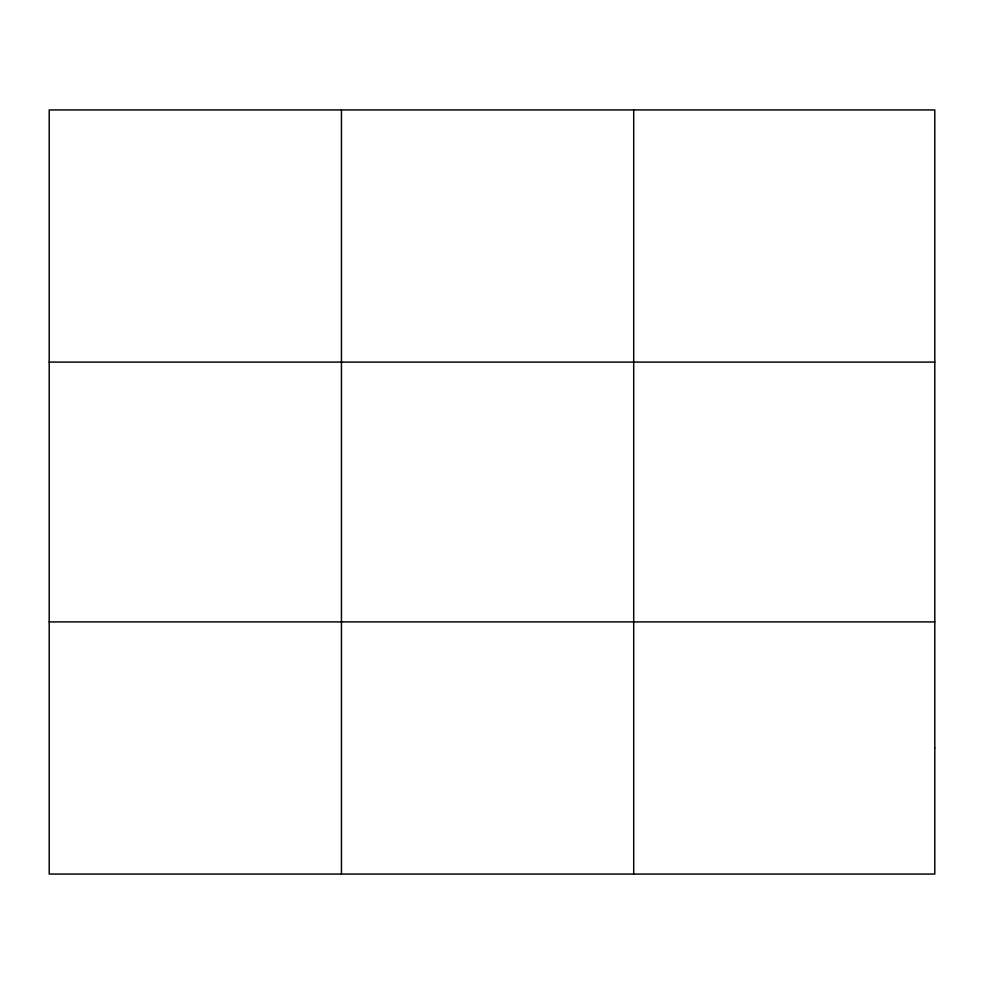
<?xml version="1.0" encoding="UTF-8"?>
<svg xmlns="http://www.w3.org/2000/svg" width="984" height="984" viewBox="0 0 984 984"><rect width="100%" height="100%" fill="white"/><g stroke="black" fill="none" stroke-linecap="round" stroke-linejoin="round"><path stroke-width="1.48" d="M341.448 874.063L341.448 109.937M633.696 874.063L633.696 109.937M49.2 362.1L934.8 362.1M49.2 621.9L934.8 621.9M934.8 747.975L934.8 874.063L49.2 874.063L49.2 109.937L934.8 109.937L934.8 747.975"/></g></svg>
